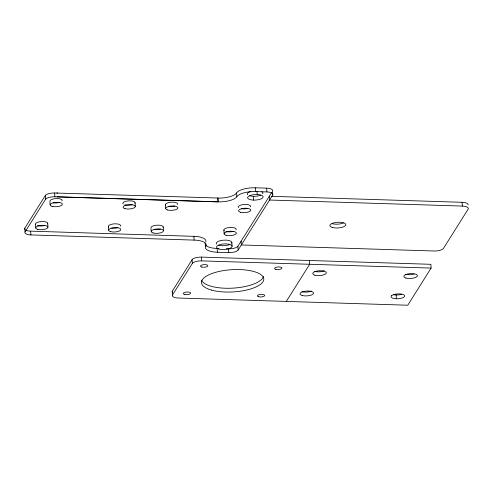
<?xml version="1.0" encoding="UTF-8"?>
<svg xmlns="http://www.w3.org/2000/svg" width="493" height="493" viewBox="0 0 493 493"><rect width="100%" height="100%" fill="white"/><g stroke="black" fill="none" stroke-linecap="round" stroke-linejoin="round"><path stroke-width="0.74" d="M205.754 246.155L206.08 245.422A15.603 5.571 -3.4 0 0 196.054 240.177L29.925 234.89A7.802 2.785 -3.4 0 1 25.075 231.901L24.847 228.117L45.294 195.555A7.802 2.785 -3.4 0 1 54.649 192.985L219.884 198.087A15.603 5.571 -3.4 0 0 235.981 193.663L236.578 192.936A15.61 5.565 -3.4 0 1 255.282 187.796L266.67 188.147A7.802 2.785 -3.4 0 1 272.493 191.192L272.721 194.975L238.144 250.031A7.802 2.785 -3.4 0 1 228.789 252.601L217.407 252.243A15.61 5.571 -3.4 0 1 205.76 246.155L205.575 243.129M25.075 231.901L45.522 199.338L45.294 195.555M172.291 291.197L192.104 259.675A7.802 2.785 -3.4 0 1 201.458 257.106L430.87 264.303L431.098 268.087L407.76 305.222L178.343 298.025A7.802 2.785 -3.4 0 1 172.519 294.98L172.291 291.197A7.802 2.785 -3.4 0 0 172.199 292.287M172.519 294.98L192.325 263.459L192.104 259.675M238.144 250.031L237.916 246.247L271.705 192.455M286.328 301.414L309.666 264.279L309.444 260.495M272.721 194.975A7.802 2.785 -3.4 0 0 266.898 191.931L255.51 191.58A15.61 5.565 -3.4 0 0 236.8 196.719L236.209 197.446A15.603 5.571 -3.4 0 1 220.106 201.871L54.877 196.769A7.802 2.785 -3.4 0 0 45.522 199.338M260.692 195.179A7.802 2.785 -3.4 0 1 255.208 196.3L253.186 196.319A7.802 2.785 -3.4 0 1 249.674 195.789M253.599 200.103L253.414 200.103A7.802 2.785 -3.4 0 1 249.341 195.838A7.802 2.785 -3.4 0 1 262.387 195.733A7.802 2.785 -3.4 0 1 255.429 200.084L253.599 200.103L253.371 196.319M56.818 193.053L57.823 193.059M271.625 196.325L462.101 202.296A7.802 2.785 -3.4 0 1 468.091 204.977M241.095 241.182L241.317 244.966L434.093 251.005A7.802 2.785 -3.4 0 0 443.447 248.435L468.153 209.131A7.802 2.785 -3.4 0 0 462.329 206.08L269.542 200.035L269.32 196.251M57.04 196.836L218.079 201.883L217.857 198.1M25.821 230.176A7.802 2.785 -3.4 0 0 29.697 231.106L195.832 236.393A15.603 5.571 -3.4 0 1 205.858 241.638M218.701 248.509L217.179 248.46L217.407 252.243M226.287 248.743L228.567 248.817A7.802 2.785 -3.4 0 0 237.916 246.247M192.325 263.459A7.802 2.785 -3.4 0 1 201.68 260.889L431.098 268.087M257.297 194.501L256.939 191.463M462.101 202.296L462.329 206.08M396.119 294.968L396.347 298.752M266.67 188.147L266.898 191.931M255.282 187.796L255.51 191.58M236.578 192.936L236.8 196.719M231.864 242.427L232.092 246.21M228.567 248.817L228.789 252.601M223.89 230.04L224.118 233.824M217.869 198.075L218.097 201.859M201.458 257.106L201.68 260.889M193.878 236.276L194.106 240.06M165.432 204.768L165.654 208.551M163.251 226.971L163.473 230.755M151.209 231.537L150.987 227.754A6.144 2.194 -3.4 0 1 157.711 225.147A6.144 2.194 -3.4 0 1 163.091 227.55M135.082 202.648L135.31 206.431M108.374 226.416L108.602 230.2M54.649 192.985L54.877 196.769M50.138 204.928L49.916 201.144A6.144 2.194 -3.4 0 1 56.646 198.537A6.144 2.194 -3.4 0 1 62.026 200.941M47.735 223.347L47.957 227.131M35.471 224.13L35.693 227.914M30.671 231.162L30.899 234.945M217.179 248.466A15.61 5.571 -3.4 0 1 205.797 245.243M205.334 244.559A15.61 5.571 -3.4 0 1 205.199 243.111M59.289 202.45A6.144 2.194 -3.4 0 1 53.158 202.839M132.198 204.731A6.144 2.194 -3.4 0 1 124.76 204.86M123.084 203.979A6.144 2.194 -3.4 0 1 128.747 200.854A6.144 2.194 -3.4 0 1 134.928 203.227M117.753 227.723A6.144 2.194 -3.4 0 1 111.621 228.111M108.639 226.971A6.144 2.194 -3.4 0 1 114.302 223.84A6.144 2.194 -3.4 0 1 120.483 226.213M174.805 206.068A6.144 2.194 -3.4 0 1 168.674 206.462M165.691 205.316A6.144 2.194 -3.4 0 1 171.361 202.185A6.144 2.194 -3.4 0 1 177.542 204.558M160.361 229.06A6.144 2.194 -3.4 0 1 154.229 229.448M233.263 231.34A6.144 2.194 -3.4 0 1 231.809 231.655L230.225 231.833A6.144 2.194 -3.4 0 1 225.831 231.47M224.155 230.588A6.144 2.194 -3.4 0 1 226.127 228.154A6.144 2.194 -3.4 0 1 232.912 227.556L234.212 227.828A6.144 2.194 -3.4 0 1 235.999 229.837M44.845 225.437A6.144 2.194 -3.4 0 1 37.413 225.56M35.73 224.685A6.144 2.194 -3.4 0 1 41.394 221.554A6.144 2.194 -3.4 0 1 47.575 223.927M229.769 244.534A7.796 2.785 -3.4 0 1 218.763 245.237M216.63 244.121A7.796 2.785 -3.4 0 1 223.822 240.153A7.796 2.785 -3.4 0 1 231.667 243.16M24.983 229.553A7.802 2.785 -3.4 0 1 24.847 228.117M343.448 222.978A7.987 2.847 -3.4 0 1 332.177 223.699M261.838 191.752A7.802 2.785 -3.4 0 1 262.677 193.823M247.622 194.655A7.802 2.785 -3.4 0 1 250.604 191.481M247.714 208.354A6.144 2.194 -3.4 0 1 241.582 208.749M238.6 207.602A6.144 2.194 -3.4 0 1 244.263 204.472A6.144 2.194 -3.4 0 1 250.444 206.844M263.416 276.487A31.213 11.136 -3.4 0 1 233.029 288.128A31.213 11.136 -3.4 0 1 201.526 280.147M311.539 291.086A6.803 2.428 -3.4 0 1 301.932 291.696M324.289 270.793A6.803 2.428 -3.4 0 1 314.688 271.409M401.715 294.278A6.803 2.428 -3.4 0 1 396.674 294.993L394.967 294.913A6.803 2.428 -3.4 0 1 393.439 294.666M413.991 274.126A6.803 2.428 -3.4 0 1 405.757 274.262M391.633 295.683L391.152 296.324A6.803 2.428 -3.4 0 0 395.189 298.696L396.896 298.776A6.803 2.428 -3.4 0 0 404.414 296.644A6.803 2.428 -3.4 0 0 400.556 293.951L398.849 293.865A6.803 2.428 -3.4 0 0 391.633 295.683M332.405 227.483A7.987 2.847 -3.4 0 0 345.618 225.356A7.987 2.847 -3.4 0 0 335.53 222.503A7.987 2.847 -3.4 0 0 332.405 227.483M52.079 206.357A6.144 2.194 -3.4 0 0 62.247 204.724A6.144 2.194 -3.4 0 0 54.489 202.524A6.144 2.194 -3.4 0 0 52.079 206.357M124.988 208.644A6.144 2.194 -3.4 0 0 135.156 207.011A6.144 2.194 -3.4 0 0 127.391 204.811A6.144 2.194 -3.4 0 0 124.988 208.644M110.543 231.63A6.144 2.194 -3.4 0 0 120.705 229.997A6.144 2.194 -3.4 0 0 112.946 227.803A6.144 2.194 -3.4 0 0 110.543 231.63M167.595 209.981A6.144 2.194 -3.4 0 0 177.763 208.342A6.144 2.194 -3.4 0 0 170.005 206.148A6.144 2.194 -3.4 0 0 167.595 209.981M153.15 232.967A6.144 2.194 -3.4 0 0 163.319 231.334A6.144 2.194 -3.4 0 0 155.554 229.134A6.144 2.194 -3.4 0 0 153.15 232.967M226.059 235.253A6.144 2.194 -3.4 0 0 236.221 233.62A6.144 2.194 -3.4 0 0 228.462 231.42A6.144 2.194 -3.4 0 0 226.059 235.253M37.634 229.344A6.144 2.194 -3.4 0 0 47.803 227.711A6.144 2.194 -3.4 0 0 40.038 225.517A6.144 2.194 -3.4 0 0 37.634 229.344M218.991 249.02A7.796 2.785 -3.4 0 0 231.889 246.944A7.796 2.785 -3.4 0 0 222.041 244.158A7.796 2.785 -3.4 0 0 218.991 249.02M240.504 212.267A6.144 2.194 -3.4 0 0 250.672 210.628A6.144 2.194 -3.4 0 0 242.907 208.434A6.144 2.194 -3.4 0 0 240.504 212.267M184.444 294.432A3.685 1.313 -3.4 0 0 190.544 293.452A3.685 1.313 -3.4 0 0 185.886 292.133A3.685 1.313 -3.4 0 0 184.444 294.432M275.772 269.344A3.685 1.313 -3.4 0 0 281.867 268.365A3.685 1.313 -3.4 0 0 277.214 267.046A3.685 1.313 -3.4 0 0 275.772 269.344M258.535 296.743A3.661 1.306 -3.4 0 0 264.593 295.769A3.661 1.306 -3.4 0 0 259.971 294.463A3.661 1.306 -3.4 0 0 258.535 296.743M211.331 290.044A31.213 11.136 -3.4 0 0 262.979 281.749A31.213 11.136 -3.4 0 0 223.551 270.595A31.213 11.136 -3.4 0 0 211.331 290.044M201.668 267.021A3.685 1.313 -3.4 0 0 207.769 266.041A3.685 1.313 -3.4 0 0 203.11 264.723A3.685 1.313 -3.4 0 0 201.668 267.021M302.16 295.486A6.803 2.428 -3.4 0 0 313.419 293.674A6.803 2.428 -3.4 0 0 304.822 291.246A6.803 2.428 -3.4 0 0 302.16 295.486M405.985 278.046A6.803 2.428 -3.4 0 0 417.244 276.24A6.803 2.428 -3.4 0 0 408.648 273.806A6.803 2.428 -3.4 0 0 405.985 278.046M314.91 275.193A6.803 2.428 -3.4 0 0 326.169 273.381A6.803 2.428 -3.4 0 0 317.578 270.953A6.803 2.428 -3.4 0 0 314.91 275.193"/></g></svg>
